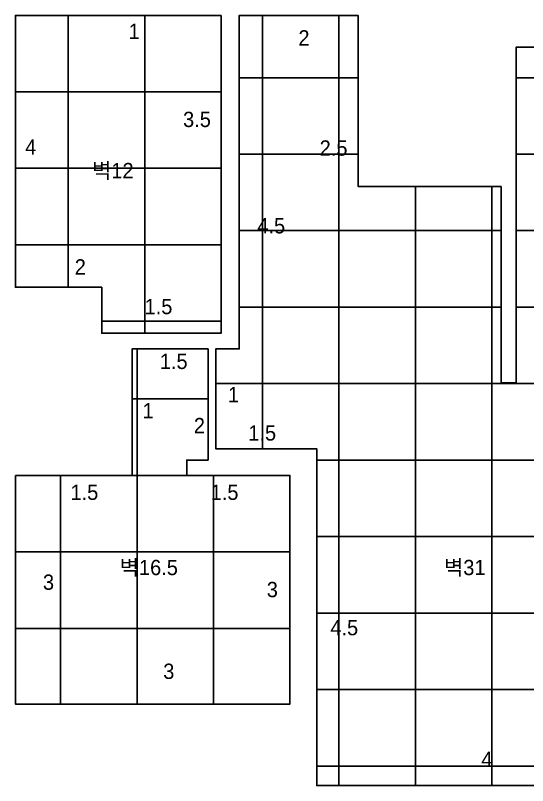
# Model space of a CAD drawing. Header units: inches. Extents: x 4374 to 164780, y 597 to 50243.
# Drawn here: x 137018 to 143716, y 39125 to 49195 of the extents above; entities that cross this region are included whole.
import ezdxf
from ezdxf.enums import TextEntityAlignment as Align

# ---------------------------------------------------------------- set-up
doc = ezdxf.new("R2010")
doc.units = ezdxf.units.IN
doc.header["$LTSCALE"] = 50
doc.header["$MEASUREMENT"] = 0
for name, color, linetype in [('03-TEXT', 3, 'Continuous'), ('03-WAL NEW', 3, 'Continuous'), ('3.기호.계단선', 30, 'Continuous')]:
    doc.layers.add(name, color=color, linetype=linetype)
doc.styles.add('코레일둥고', font='Korail_Round_Gothic_Medium.ttf')

msp = doc.modelspace()

# ---------------------------------------------------------------- hatches: boundary and pattern name
at = {"layer": '03-WAL NEW'}
h = msp.add_hatch(dxfattribs=at)
h.set_pattern_fill('_USER', color=8, scale=1000, double=1, pattern_type=0)
h.set_pattern_definition([(0, (139707.8, 49195.4), (0, 1000), []), (90, (139707.8, 49195.4), (-1000, 6e-14), [])])
h.paths.add_polyline_path([(139707.8, 49195.4), (137017.8, 49195.4), (137017.8, 45640.4), (138147.8, 45640.4), (138147.8, 45040.4), (139707.8, 45040.4)])
h = msp.add_hatch(dxfattribs=at)
h.set_pattern_fill('_USER', color=8, scale=1000, double=1, pattern_type=0)
h.set_pattern_definition([(0, (146247.8, 43380.4), (0, 1000), []), (90, (146247.8, 43380.4), (-1000, 6e-14), [])])
h.paths.add_polyline_path([(144607.8, 43380.4), (146247.8, 43380.4), (146247.8, 44390.4), (145027.8, 44390.4), (145027.8, 47310.4), (144787.8, 47310.4), (144787.8, 48780.4), (143567.8, 48780.4), (143567.8, 44390.4), (143367.8, 44390.4), (143367.8, 46960.4), (141499.8, 46960.4), (141499.8, 49195.4), (139945.8, 49195.4), (139945.8, 44835.4), (139637.8, 44835.4), (139637.8, 43530.4), (140957.8, 43530.4), (140957.8, 39125.4), (144607.8, 39125.4)])
h = msp.add_hatch(dxfattribs=at)
h.set_pattern_fill('_USER', color=8, scale=1000, double=1, pattern_type=0)
h.set_pattern_definition([(0, (140607.8, 43180.4), (0, 1000), []), (90, (140607.8, 43180.4), (-1000, 6e-14), [])])
h.paths.add_polyline_path([(140607.8, 43180.4), (139257.8, 43180.4), (139257.8, 43380.4), (139537.8, 43380.4), (139537.8, 44835.4), (138542.8, 44835.4), (138542.8, 43180.4), (137017.8, 43180.4), (137017.8, 40190.4), (140607.8, 40190.4)])

# ---------------------------------------------------------------- linework, layer by layer
at = {"layer": '3.기호.계단선'}
for points in [[(139707.8, 49195.4), (137017.8, 49195.4), (137017.8, 45640.4), (138147.8, 45640.4), (138147.8, 45040.4), (139707.8, 45040.4), (139707.8, 49195.4)], [(143367.8, 46960.4), (141499.8, 46960.4), (141499.8, 49195.4), (139945.8, 49195.4), (139945.8, 44835.4), (139637.8, 44835.4), (139637.8, 43530.4), (140957.8, 43530.4), (140957.8, 39125.4), (144607.8, 39125.4), (144607.8, 43380.4), (146247.8, 43380.4), (146247.8, 44390.4), (145027.8, 44390.4), (145027.8, 47310.4), (144787.8, 47310.4), (144787.8, 48780.4), (143567.8, 48780.4), (143567.8, 44390.4), (143367.8, 44390.4), (143367.8, 46960.4)], [(137017.8, 43180.4), (138542.8, 43180.4), (138542.8, 44835.4), (139537.8, 44835.4), (139537.8, 43380.4), (139257.8, 43380.4), (139257.8, 43180.4), (140607.8, 43180.4), (140607.8, 40190.4), (137017.8, 40190.4), (137017.8, 43180.4)]]:
    msp.add_lwpolyline(points, dxfattribs=at)

# ---------------------------------------------------------------- texts
at = {"layer": '03-TEXT', "style": '코레일둥고'}
for s, p in [('1', (138643.6, 48887)), ('2', (140864, 48801.4)), ('3.5', (139574.2, 47735.9)), ('4', (137290.9, 47375.1)), ('2.5', (141360.2, 47361.5)), ('벽12', (138563, 47066.5)), ('4.5', (140544.9, 46345)), ('2', (137939.2, 45807.2)), ('1.5', (139070.7, 45288.8)), ('1.5', (139269.8, 44572.1)), ('1', (139942.5, 44137.6)), ('1', (138825.7, 43926.1)), ('2', (139496.6, 43732.4)), ('1.5', (140426.9, 43636.4)), ('1.5', (138102, 42860.7)), ('1.5', (139935.1, 42860.7)), ('벽16.5', (139142.8, 41876.9)), ('벽31', (143165.3, 41876.9)), ('3', (137523.4, 41685.4)), ('3', (140450.4, 41588.6)), ('4.5', (141500.1, 41090.7)), ('3', (139096.2, 40519.8)), ('4', (143256, 39370))]:
    msp.add_text(s, height=200, dxfattribs=at).set_placement(p, align=Align.RIGHT)

doc.saveas('drawing.dxf')
